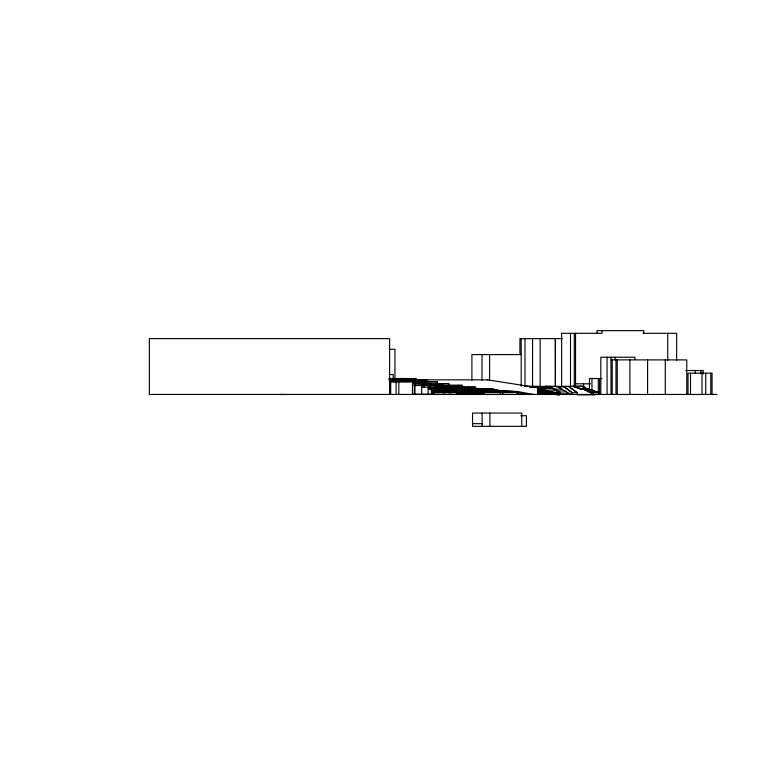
<?xml version="1.0" encoding="UTF-8"?>
<svg xmlns="http://www.w3.org/2000/svg" width="757" height="757" viewBox="0 0 757 757"><rect width="100%" height="100%" fill="white"/><g stroke="black" fill="none" stroke-linecap="round" stroke-linejoin="round"><path stroke-width="1.14" d="M548.655 392.741L548.655 392.249L539.486 392.249M583.912 389.107L593.27 392.41L593.27 394.454L583.193 389.06M583.429 389.382C579.001 387.537 595.901 394.615 598.304 392.4M588.53 389.382L586.675 388.795L588.53 389.06M695.191 373.182L695.191 370.523M700.67 373.182L700.67 370.523L700.67 373.939M580.108 388.549L582.19 389.287L575.017 386.931L582.493 389.287L580.354 388.833M593.507 392.684L584.186 389.098L583.193 389.382M586.628 388.672L585.88 388.786L583.524 386.855L587.527 389.287L582.445 386.24L560.823 386.477M589.249 389.098L588.227 389.079L598.304 392.684M588.984 389.06L598.607 392.41L598.607 394.454M529.597 386.969L529.597 386.477L573.361 386.477L580.231 388.805L573.021 386.25L575.017 386.941M586.221 388.918L582.086 386.24L583.619 387.168M560.435 394.454L560.435 392.694C547.529 385.247 545.125 383.998 560.104 392.93C558.94 395.078 518.384 384.793 550.793 392.59M539.486 391.804L556.3 392.675C554.588 395.845 561.874 395.968 560.104 392.684L553.433 388.256M583.902 387.101L582.436 386.477M548.494 392.06L560.435 392.694M538.435 392.94L542.684 392.675L538.369 392.173M547.765 387.007L546.44 386.524L550.462 387.272M550.036 387.272L547.699 387.111M577.042 394.851L594.945 394.851L594.113 394.454M540.612 390.517L546.545 388.256L540.895 390.309M540.895 390.025L546.545 388.256L529.881 386.477L532.985 387.224M529.597 386.922L546.44 386.893M555.676 393.631L542.589 393.631M558.505 391.795L558.24 394.454L560.133 394.454M642.892 333.307L676.654 333.307L676.654 360.323M562.337 338.625L519.927 338.625L519.927 354.579M389.041 349.261L394.946 349.261L394.946 378.5M521.194 354.579L471.904 354.579L471.904 380.374M611.003 359.897L686.76 359.897L686.76 394.454M685.71 370.523L703.196 370.523L703.196 373.939M389.041 374.516L393.224 374.516L393.224 378.5M389.041 378.5L416.274 378.5L416.274 380.686M601.891 378.5L589.448 378.5L589.448 389.893M389.06 378.916L400.595 379.418M389.06 379.361L401.002 379.418M389.713 379.806L401.418 380.251M389.713 379.863L401.418 379.863M415.64 379.825L487.981 379.825M389.249 380.014L393.318 380.014L393.318 381.793M400.51 380.014L426.882 380.014L426.882 381.793M389.249 380.251L426.399 380.014M393.318 380.752L412.158 381.14M389.363 381.159L414.968 381.159L414.968 394.454M394.255 381.585L414.23 381.793M389.41 381.793L410.199 381.793M412.546 381.793L437.423 381.793L437.385 383.799M414.23 382.03L437.007 381.793M426.333 382.474L414.079 382.474L426.333 382.522L426.333 383.562L448.863 383.562L448.863 385.578M414.079 382.919L426.797 382.966M414.022 383.364L427.26 383.799M413.909 383.562L423.201 383.562L423.097 385.578M414.022 383.799L448.447 383.562M575.538 383.818L590.64 383.818M423.201 384.244L441.331 384.244L441.331 384.745M423.617 384.688L442.192 384.688L442.268 385.578M423.617 384.745L442.192 384.745M424.043 385.133L443.138 385.341M424.043 385.19L443.063 385.19M413.909 385.341L434.783 385.341L434.783 387.12M441.208 385.341L462.082 385.341L462.082 387.12M414.23 385.578L461.789 385.341M434.783 386.023L459.319 386.079L459.319 387.12M524.544 386.231L541.662 386.477M435.152 386.467L459.953 386.467L459.953 387.12M573.626 386.477L582.076 386.231M547.765 386.742L549.128 387.007M435.53 386.969L460.587 386.969M461.212 387.007L465.035 387.007M421.677 387.12L438.275 387.12L438.218 389.136M458.676 387.12L475.623 387.12L475.557 389.136M564.381 387.158L561.202 386.477M427.828 387.366L467.22 387.366M438.275 387.811L467.589 387.858L467.589 388.899M549.043 393.129L538.369 392.694L538.35 394.454L538.35 387.802L537.754 387.802L537.754 394.454M438.35 388.303L467.93 388.691M537.934 388.246L553.433 388.559M438.417 388.691L468.318 389.136M537.461 388.691L545.437 388.748M428.15 388.899L444.775 388.899L444.7 390.915M467.949 388.899L493.526 388.899L493.526 390.678M537.461 389.136L545.854 389.136M553.509 389.136L561.959 389.136L565.006 390.99M474.781 389.581L444.775 389.581L474.781 390.082M537.896 389.581L542.864 389.581L538.322 389.637M445.684 390.025L475.141 390.025L475.141 390.678M538.322 390.025L542.873 390.025M445.684 390.082L475.141 390.082M493.186 390.196L516.179 391.53M541.993 390.309L556.66 390.035M446.602 390.47L475.51 390.527M537.309 390.47L541 390.47L541 390.972M431.386 390.678L456.339 390.915M474.781 390.678L506.461 390.678L506.461 392.429M431.405 390.943L506.017 390.915M537.697 390.915L541.387 391.407M557.228 390.99L565.337 390.99L568.346 393.12M455.903 391.36L488.52 391.36M537.375 391.407L541.775 391.804M537.423 391.558L539.486 391.558L539.486 392.296L548.655 392.296M487.792 391.861L455.809 391.861L455.809 392.429L455.998 390.678M487.073 392.249L455.714 392.429M432.455 392.429L517.949 392.429L517.949 394.179M593.27 392.41L598.607 392.41M563.558 386.477L571.942 392.694L577.279 392.694L577.279 394.454M540.413 392.892L544.198 393.129M456.509 393.138L483.893 393.138M559.414 393.12L568.677 393.12L571.024 394.454M456.67 393.583L483.922 393.583M542.107 393.574L555.676 393.574L555.676 394.075M456.783 394.075L483.95 394.454M542.589 394.019L556.14 394.075M412.735 394.179L528.348 394.454L512.366 391.53M717.021 394.454L149.366 394.454L149.366 338.625L389.609 338.625L389.609 394.454M520.75 415.716L526.427 415.716L526.427 426.352L472.548 426.352L472.548 413.057L521.753 413.057L521.753 426.352M472.548 423.693L482.606 423.693M545.683 386.231L548.002 386.742M554.408 386.477L558.07 387.007L561.59 389.136M482.616 388.871L489.637 389.448M492.996 389.732L498.598 390.196M494.785 390.196L503.916 390.953M506.196 391.142L517.779 391.53L533.761 394.454M477.203 388.871L484.045 389.439M535.89 387.508L541.009 388.019M543.223 388.237L546.545 388.559M529.597 386.477L546.261 388.256M540.612 390.025L556.14 392.694L556.14 394.454M537.735 392.079L543.072 392.694L543.072 394.454M538.359 392.438L542.674 392.94M475.311 388.199L481.017 388.871M545.665 386.477L548.002 387.007M487.394 379.825L538.35 387.802M396.299 378.5L398.551 378.878M557.635 394.142L559.925 394.662M548.882 387.007L551.569 387.537M548.503 391.804L550.727 392.542M559.205 386.477L561.202 387.158L561.136 386.477M558.231 392.05L560.104 392.93M549.128 387.537L550.036 388.067M568.516 386.477L576.929 392.675M560.417 388.067L561.202 388.606M572.207 392.675L563.965 386.477M568.923 386.477L577.279 392.694M712.044 394.454L712.044 373.182L688.028 373.182L688.028 394.454M710.776 373.182L710.776 394.454M705.723 373.182L705.723 394.454M702.013 373.182L702.013 394.454M690.516 373.182L690.516 394.454M667.759 333.307L667.759 360.323M665.28 359.897L665.28 394.454M647.585 359.897L647.585 394.454M643.734 333.307L643.734 330.648L597.027 330.648L597.027 333.307M634.905 359.556L634.905 357.238L600.821 357.238L600.821 394.454M629.89 359.897L629.89 394.454M617.248 359.897L617.248 394.454M615.99 359.897L615.99 394.454M615.167 357.238L615.167 359.556M612.195 359.897L612.195 394.454M610.956 357.238L611.003 394.454M607.067 357.238L607.067 394.454M602.023 330.648L602.023 333.307L561.637 333.307L561.637 386.221M599.553 378.5L599.553 394.454M598.295 378.5L598.295 392.173M591.974 378.5L591.974 389.893M583.6 383.818L583.6 387.357M575.538 333.307L575.538 385.947M574.279 333.307L574.279 386.221M571.942 392.694L571.942 394.454M570.485 333.307L570.485 386.221M560.142 386.477L545.314 386.231L545.428 386.922M555.411 338.625L555.411 386.307M555.316 338.625L555.364 386.477M555.288 393.631L555.288 393.129L539.202 392.892M548.267 391.804L548.267 392.296M542.589 393.574L542.589 394.075M540.148 338.625L540.148 386.307M532.568 338.625L532.549 386.477M524.989 338.625L524.989 386.307M521.194 338.625L521.194 386.24M517.154 394.454L517.201 392.429L433.695 392.429M502.828 392.429L502.866 394.179M500.055 392.429L500.188 394.454M498.522 390.678L498.522 392.429M495.002 390.678L495.04 392.429M492.911 388.899L428.509 388.899M489.874 413.057L489.874 426.352M489.599 354.579L489.599 380.374M488.52 390.678L488.52 392.429M487.792 391.36L487.792 392.429M487.073 391.804L487.073 392.429M485.455 388.899L485.407 390.915M483.865 392.429L483.922 394.179M482.114 413.057L482.114 426.352M482.01 354.579L482.01 380.374M475.235 387.12L467.4 387.12M474.431 388.899L474.431 390.678M467.22 387.12L467.22 387.858M461.931 385.341L461.931 387.12M458.647 385.341L458.676 386.079M456.67 393.138L456.821 394.454M456.509 392.429L456.509 394.454M449.79 392.429L449.8 394.454M448.541 390.678L448.608 392.429M446.602 390.025L446.602 390.678M445.684 389.581L445.684 390.678M444.283 392.429L444.312 394.454M442.533 392.429L442.457 390.915M440.46 383.562L440.46 385.341M438.417 388.246L438.435 388.899M438.038 390.678L438.019 392.429M435.53 386.467L435.53 387.12M435.152 386.023L435.152 387.12M434.196 388.899L434.177 390.915M433.884 392.429L433.903 394.454M433.439 392.429L433.439 394.454M432.455 390.678L432.455 394.454M431.641 390.678L431.679 394.454M431.386 388.899L431.405 394.454M430.515 387.12L430.61 389.136M430.09 385.341L430.156 387.12M428.178 387.12L428.15 394.454M426.797 382.919L426.797 383.562M425.869 381.793L425.869 383.562M424.242 385.341L424.232 387.12M424.043 384.688L424.138 385.578M423.617 384.244L423.617 385.341M421.744 385.341L421.677 394.454M415.347 380.014L415.347 381.793M415.035 383.562L415.035 385.341M414.306 381.159L414.306 394.454M413.199 381.14L413.199 381.793M412.433 381.159L412.433 394.454M411.127 380.014L411.127 380.752M401.002 379.361L401.002 380.014M400.188 378.916L400.188 380.014M398.825 381.159L398.825 394.454M396.091 381.159L396.091 394.454M394.255 381.14L394.255 381.793M393.791 380.695L393.791 381.793M391.596 380.014L391.624 381.793M390.716 381.159L390.716 394.454M284.632 394.454L280.222 394.454M506.045 392.561L506.045 390.678L506.026 392.561"/></g></svg>
